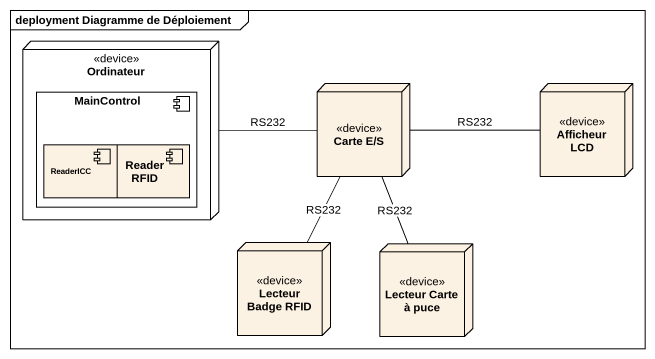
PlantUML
@startuml
mainframe deployment Diagramme de Déploiement
node Ordinateur <<device>> {
  component MainControl {
    component ReaderICC
    component ReaderRFID
  }
}
node "Carte E/S" as Carte_E_S <<device>>
node "Afficheur LCD" as Afficheur_LCD <<device>>
node "Lecteur Badge RFID" as Lecteur_Badge_RFID <<device>>
node "Lecteur Carte à puce" as Lecteur_Carte_à_puce <<device>>
Ordinateur -right- Carte_E_S : RS232
Carte_E_S -right- Afficheur_LCD : RS232
Lecteur_Badge_RFID -up- Carte_E_S : RS232
Lecteur_Carte_à_puce -up- Carte_E_S : RS232
@enduml
